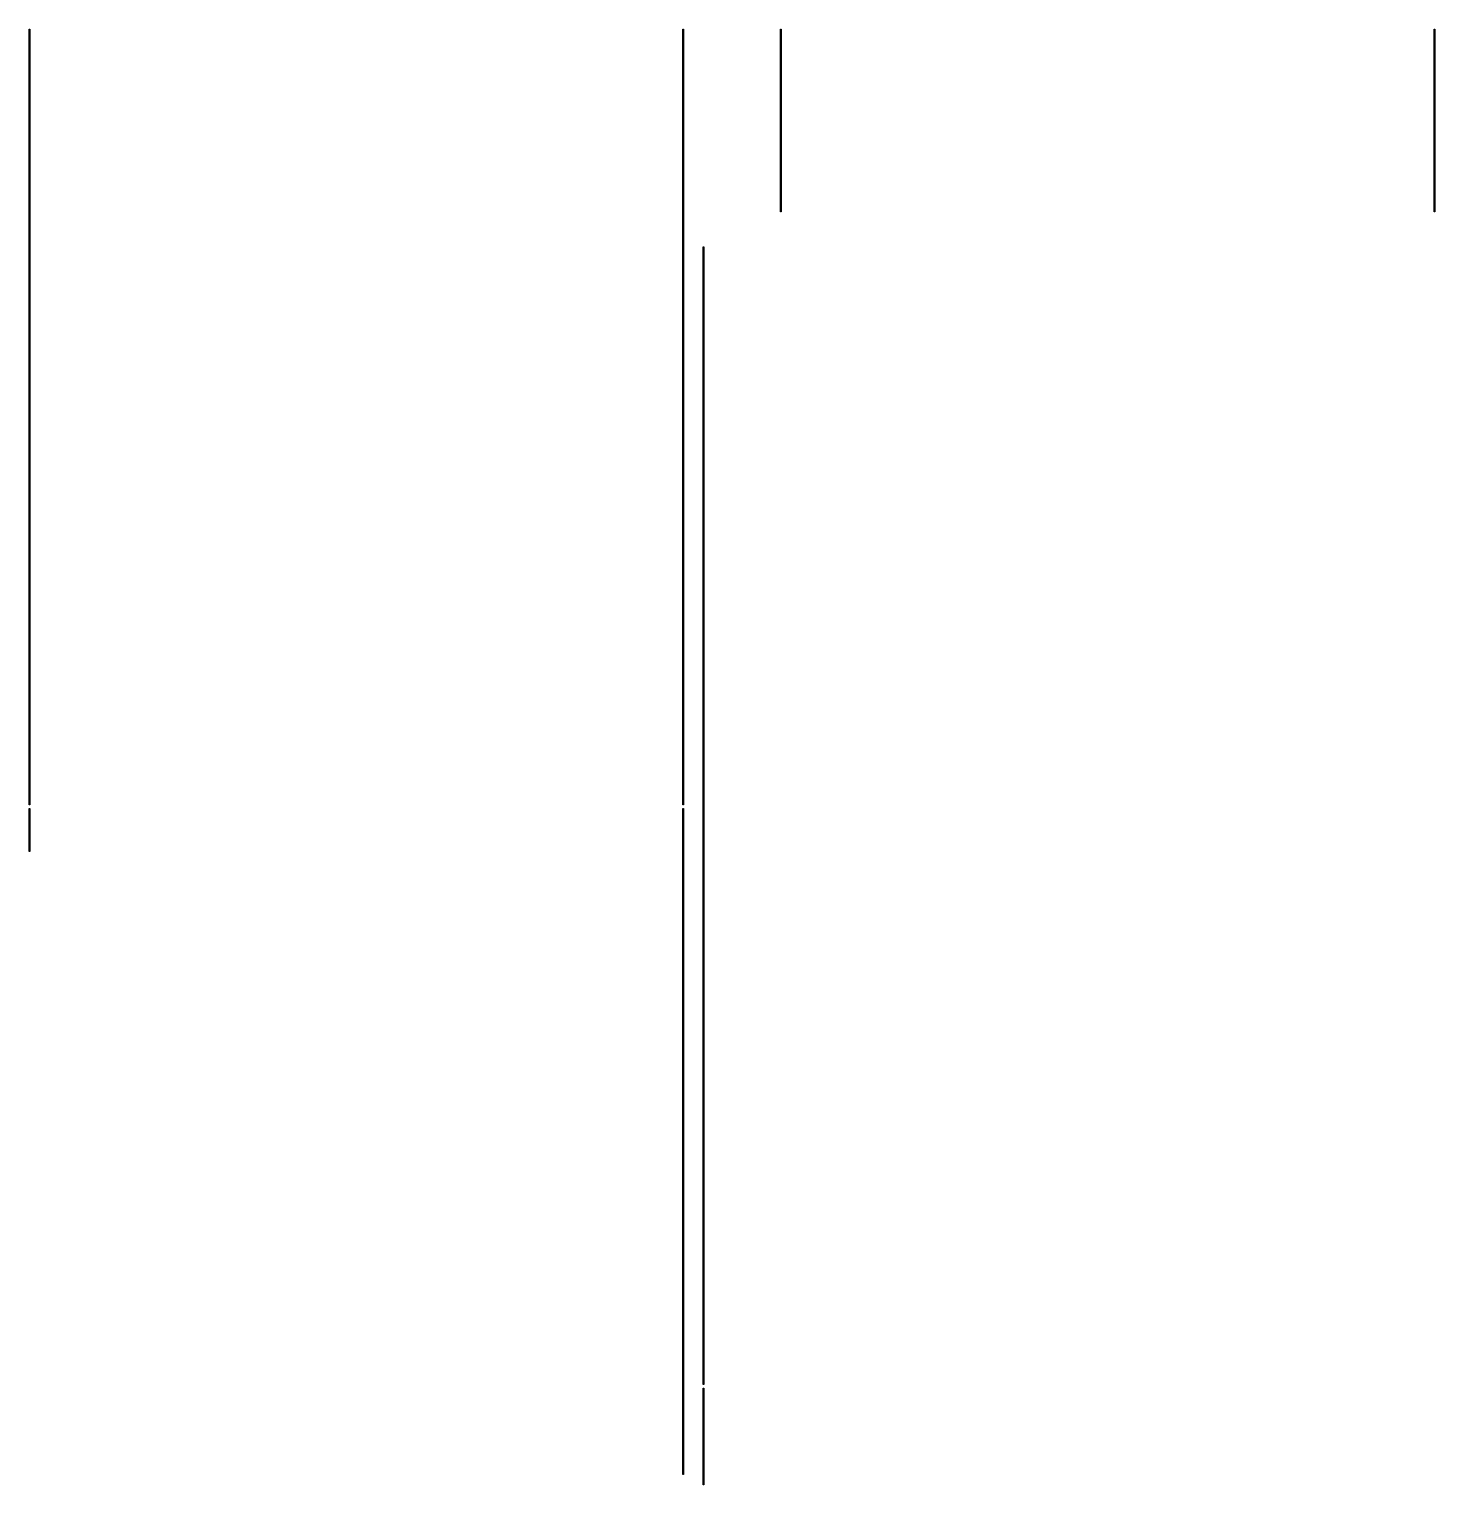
# Model space of a CAD drawing. Header units: millimetres. Extents: x -21.5 to 21.8, y -18.7 to 26.
import ezdxf

# ---------------------------------------------------------------- set-up
doc = ezdxf.new("R2010")
doc.units = ezdxf.units.MM

msp = doc.modelspace()

# ---------------------------------------------------------------- linework, layer by layer
for points in [[(-21.462, 2.18), (-21.462, 26.045), (-21.442, 26.045), (-21.442, 2.18)], [(-1.342, 2.18), (-1.342, 26.045), (-1.322, 26.045), (-1.322, 2.18)], [(1.658, 20.425), (1.658, 26.045), (1.678, 26.045), (1.678, 20.425)], [(21.778, 20.425), (21.778, 26.045), (21.798, 26.045), (21.798, 20.425)], [(-0.722, -15.655), (-0.722, 19.345), (-0.702, 19.345), (-0.702, -15.655)], [(-21.462, 0.945279), (-21.462, 2.06), (-21.442, 2.06), (-21.442, 0.945279)], [(-1.342, -18.426436), (-1.342, 2.06), (-1.322, 2.06), (-1.322, -18.426436)], [(-21.458564, 0.739042), (-21.458564, 0.933148), (-21.438564, 0.933148), (-21.438564, 0.739042)], [(-0.722, -18.74603), (-0.722, -15.775), (-0.702, -15.775), (-0.702, -18.74603)]]:
    msp.add_lwpolyline(points, close=True)

doc.saveas('drawing.dxf')
